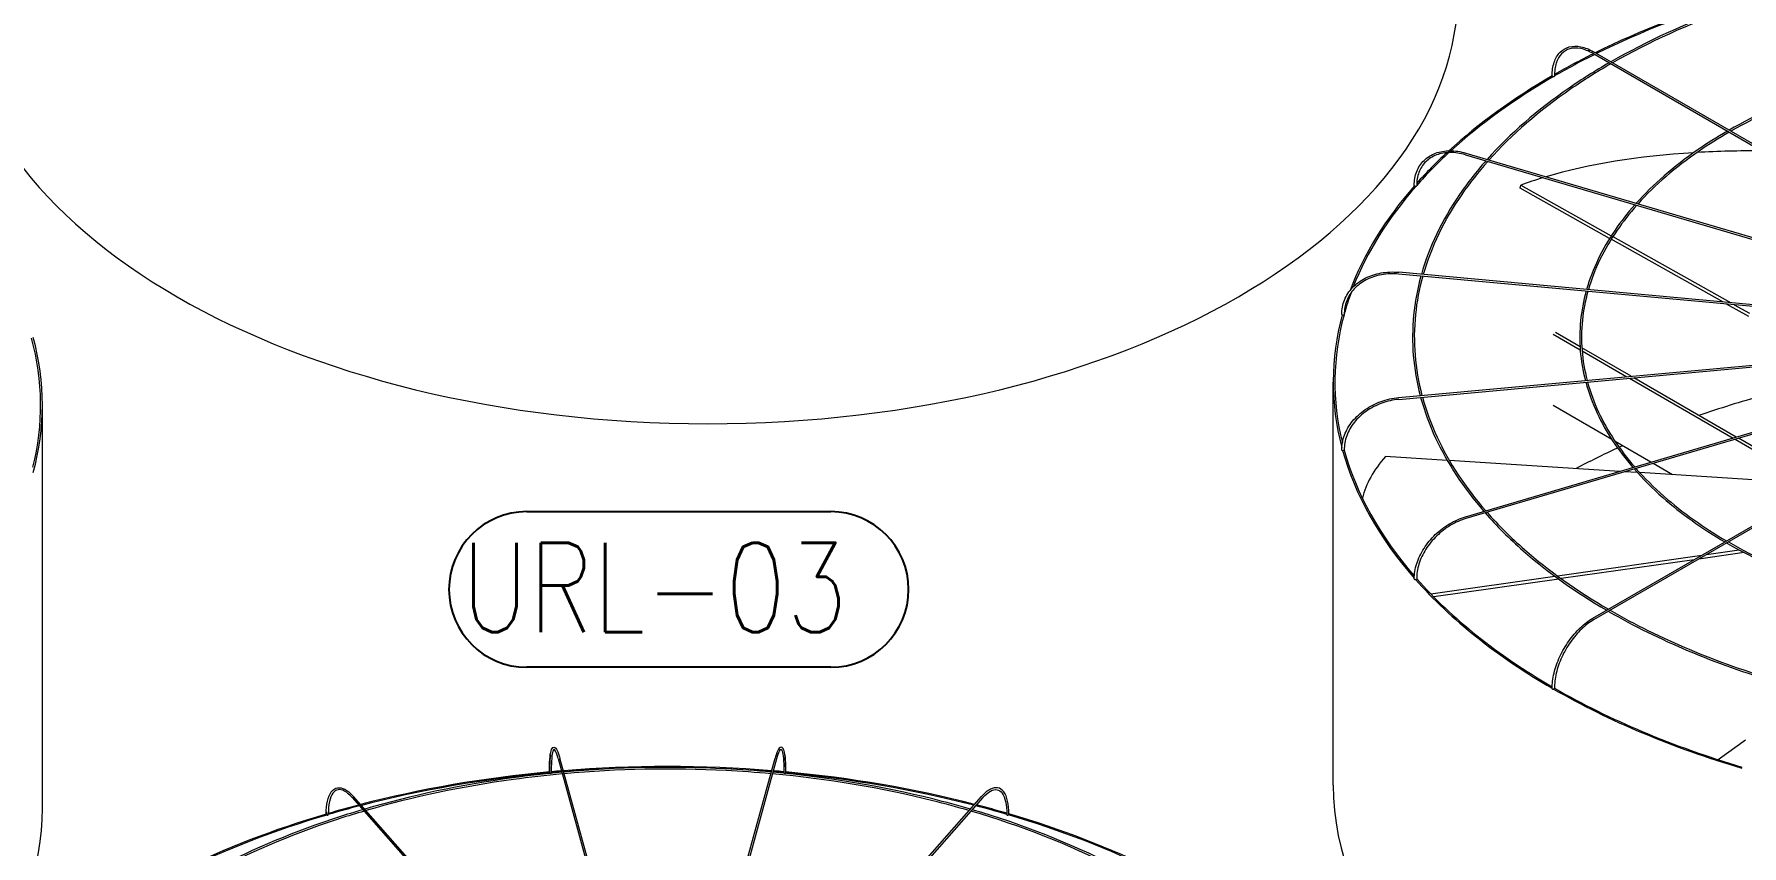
# Model space of a CAD drawing. Header units: millimetres. Extents: x -312439 to 477422, y -331570 to 212570.
# Drawn here: x 361881 to 364267, y 104805 to 105939 of the extents above; entities that cross this region are included whole.
import ezdxf

# ---------------------------------------------------------------- set-up
doc = ezdxf.new("R2010")
doc.units = ezdxf.units.MM
doc.layers.add('ARCONDTEXTO', color=4, linetype='Continuous')
doc.styles.add('ROMANS', font='romans.shx', dxfattribs={"height": 187.5})

msp = doc.modelspace()

# ---------------------------------------------------------------- linework, layer by layer
at = {"color": 3, "linetype": 'Continuous', "lineweight": 0, "extrusion": (-1.11022e-16, 0.816497, 0.57735)}
for p, q in [((364058.939, 105911.798), (364666.99, 105560.74)), ((364669.355, 105562.203), (364060.164, 105913.92)), ((363881.052, 105770.114), (364648.678, 105544.298)), ((363881.743, 105772.464), (364650.313, 105546.37)), ((363957.303, 105723.562), (363958.538, 105727.849)), ((364082.536, 105653.371), (363957.303, 105723.562)), ((363958.538, 105727.849), (364084.862, 105657.047)), ((364240.807, 105564.663), (364084.675, 105652.172)), ((364087.003, 105655.847), (364251.424, 105563.692)), ((364640.48, 105525.655), (363787.626, 105603.643)), ((364640.937, 105528.073), (363787.849, 105606.083)), ((364277.162, 105544.287), (364246.051, 105561.723)), ((364256.668, 105560.752), (364278.055, 105548.766)), ((363787.626, 105431.092), (364641.283, 105509.153)), ((363787.849, 105428.653), (364642.007, 105506.76)), ((364003.406, 105519.874), (364041.466, 105497.9)), ((364041.194, 105502.057), (364006.87, 105521.874)), ((363881.052, 105264.621), (364651.233, 105491.189)), ((364653.071, 105489.177), (363881.743, 105262.272)), ((364112.633, 105460.812), (364043.736, 105500.589)), ((364044.038, 105496.415), (364106.652, 105460.265)), ((364058.939, 105122.937), (364670.276, 105475.893)), ((364672.753, 105474.494), (364060.164, 105120.816)), ((364110.33, 105458.141), (364254.987, 105374.624)), ((364259.576, 105375.974), (364116.31, 105458.688)), ((363696.227, 104889.896), (363696.227, 105452.785)), ((361892.375, 104857.749), (361892.375, 105420.637)), ((364085.662, 105372.383), (364003.406, 105419.874)), ((364140.245, 105340.869), (364090.4, 105369.648)), ((364257.916, 105372.932), (364365.264, 105310.955)), ((364373.053, 105310.458), (364262.506, 105374.282)), ((363855.572, 105343.464), (363769.41, 105348.96)), ((364096.77, 105328.08), (363858.515, 105343.277)), ((364170.548, 105323.374), (364143.175, 105339.178)), ((364121.148, 105326.525), (364103.903, 105327.625)), ((364382.672, 105309.844), (364124.668, 105326.301)), ((364217.746, 105211.796), (364263.582, 105218.312)), ((364009.473, 105182.186), (364211.247, 105210.872)), ((364200.491, 105204.662), (364014.858, 105178.271)), ((364270.506, 105214.616), (364206.99, 105205.586)), ((363832.637, 105157.046), (364006.011, 105181.694)), ((364011.364, 105177.774), (363836.668, 105152.938)), ((364272.607, 104952.599), (364234.369, 104925.514)), ((362613.3, 104927.159), (362747.656, 104437.402)), ((362750.131, 104437.639), (362615.663, 104927.808)), ((362781.925, 104437.639), (362916.393, 104927.808)), ((362784.4, 104437.402), (362918.755, 104927.159)), ((362325.305, 104872.598), (362715.255, 104430.741)), ((362717.819, 104431.537), (362327.142, 104874.219)), ((362814.237, 104431.537), (363204.914, 104874.219)), ((363206.75, 104872.598), (362816.801, 104430.741))]:
    msp.add_line(p, q, dxfattribs=at)
at = {"color": 1}
for points in [[(362569.315, 105271.906), (362994.198, 105271.906)], [(362994.198, 105054.5), (362569.315, 105054.5)]]:
    msp.add_lwpolyline(points, dxfattribs=at)
for centre, start, end in [((362569.315, 105163.203), 90, 270), ((362994.198, 105163.203), 270, 90)]:
    msp.add_arc(centre, 108.703, start, end, dxfattribs=at)
at = {"color": 3, "linetype": 'Continuous', "lineweight": 0}
for centre, major_axis, ratio, start_param, end_param in [((362822.142, 106000.056), (-1048.768, 0), 0.57735027, 0, 3.14159265), ((364744.995, 105452.785), (-1048.768, 0), 0.57735027, 5.18510484, 5.42093263), ((364744.995, 105452.785), (-1046.319, 0), 0.57735027, 5.18527527, 5.42075236), ((364744.995, 105452.785), (-1046.319, 0), 0.57735027, 5.42407254, 5.49730565), ((364744.995, 105452.785), (-1048.768, 0), 0.57735027, 5.42424502, 5.49496708), ((364744.995, 105452.785), (-1048.768, 0), 0.57735027, 5.49938311, 5.72060344), ((364744.995, 105452.785), (-1046.319, 0), 0.57735027, 5.49937067, 5.71908805), ((364003.404, 105880.443), (1.225, 0), 0.57735027, 3.14159265, 4.45055499), ((364004.27, 105879.943), (1.225, 0.016), 0.56830663, 3.91933875, 5.49013508), ((364004.27, 105879.943), (1.225, 0.016), 0.56830663, 5.49013508, 6.28318531), ((364744.995, 105452.785), (-1046.319, 0), 0.57735027, 5.72402786, 5.81143896), ((364744.995, 105452.785), (-1048.768, 0), 0.57735027, 5.72583618, 5.80677108), ((364746.231, 105286.36), (-971.388, 279.904), 0.41303809, 5.42335715, 5.70815224), ((364746.231, 105286.36), (-971.388, 279.904), 0.41303809, 5.31032739, 5.41762277), ((364744.995, 105452.785), (-1048.768, 0), 0.57735027, 5.81359811, 6.07011802), ((364744.995, 105452.785), (-1046.319, 0), 0.57735027, 5.81336511, 6.06128621), ((363810.649, 105727.269), (1.225, 0), 0.57735027, 3.14159265, 4.76471425), ((363811.74, 105726.948), (1.225, 0.021), 0.57151893, 4.23145457, 5.8022509), ((363811.74, 105726.948), (1.225, 0.021), 0.57151893, 5.8022509, 6.28318531), ((364746.231, 105286.36), (-971.388, 279.904), 0.41303809, 5.71506764, 5.76687966), ((364744.995, 105452.785), (-1046.319, 0), 0.57735027, 6.07532621, 6.12502314), ((364744.995, 105452.785), (-1048.768, 0), 0.57735027, 6.12772105, 6.43448057), ((364744.995, 105452.785), (-1046.319, 0), 0.57735027, 6.1272654, 6.42392093), ((363709.311, 105547.202), (1.225, 0), 0.57735027, 3.14159265, 5.07887352), ((363710.521, 105547.091), (1.225, 0.023), 0.57529521, 4.54449158, 6.11528791), ((363710.521, 105547.091), (1.225, 0.023), 0.57529521, 6.11528791, 6.28318531), ((360843.607, 105420.637), (-1046.319, 0), 0.57735027, 2.9973499, 3.29716571), ((360843.607, 105420.637), (-1048.768, 0), 0.57735027, 2.98561554, 3.29783032), ((364744.995, 104887.896), (1046.319, 0), 0.57735027, 2.01409491, 2.11046953), ((364744.995, 104887.896), (1046.319, 0), 0.57735027, 2.24276735, 2.31574628), ((364744.995, 104887.896), (1046.319, 0), 0.57735027, 2.23436866, 2.24000128), ((363709.311, 105357.868), (1.225, 0), 0.57735027, 3.14159265, 5.39303278), ((364744.995, 105452.785), (-1048.768, 0), 0.57735027, 0.1585854, 0.46892864), ((363710.521, 105357.979), (1.225, 0.023), 0.57926583, 4.8585762, 6.28318531), ((364744.995, 105452.785), (-1046.319, 0), 0.57735027, 0.15790655, 0.46457773), ((364744.9, 105286.74), (-1010.701, -20.593), 0.30331876, 6.01219977, 6.20271663), ((363810.649, 105177.801), (1.225, 0), 0.57735027, 3.14159265, 5.70719205), ((364744.995, 105452.785), (-1048.768, 0), 0.57735027, 0.4725868, 0.78374969), ((363811.74, 105178.122), (1.225, 0.021), 0.58304212, 5.17373692, 6.28318531), ((364744.995, 105452.785), (-1046.319, 0), 0.57735027, 0.47175253, 0.78145685), ((364003.404, 105024.627), (1.225, 0), 0.57735027, 3.14159265, 6.02135132), ((364744.995, 105452.785), (-1048.768, 0), 0.57735027, 0.78656596, 1.09808088), ((364004.27, 105025.127), (1.225, 0.017), 0.58625442, 5.48989346, 6.28318531), ((364744.995, 105452.785), (-1046.319, 0), 0.57735027, 0.78587838, 1.09689941), ((362766.461, 104310.477), (-1048.768, 0), 0.57735027, 4.87097639, 5.13416564), ((362602.06, 104907.93), (1.225, 0), 0.57735027, 3.14159265, 3.70729107), ((362602.252, 104907.232), (1.225, 0.004), 0.56474576, 3.29698969, 4.86778602), ((362602.252, 104907.232), (1.225, 0.004), 0.56474576, 4.86778602, 6.28318531), ((362766.461, 104310.477), (-1048.768, 0), 0.57735027, 4.85438672, 4.86842813), ((362766.461, 104310.477), (-1046.319, 0), 0.57735027, 4.85435141, 4.86879705), ((362766.461, 104310.477), (-1048.768, 0), 0.57735027, 4.57359934, 4.85199434), ((362766.461, 104310.477), (-1046.319, 0), 0.57735027, 4.79833842, 4.85195343), ((362766.461, 104310.477), (-1046.319, 0), 0.57735027, 4.57364216, 4.63432464), ((362766.461, 104310.477), (-1046.319, 0), 0.57735027, 4.55682048, 4.57124415), ((362766.461, 104310.477), (-1048.768, 0), 0.57735027, 4.55718579, 4.57120693), ((362929.804, 104907.232), (1.225, -0.004), 0.56474576, 3.14159265, 4.55699194), ((362929.804, 104907.232), (1.225, -0.004), 0.56474576, 4.55699194, 6.12778827), ((362766.461, 104310.477), (-1046.319, 0), 0.57735027, 4.2914666, 4.55448885), ((362929.996, 104907.93), (1.225, 0), 0.57735027, 5.71748689, 6.28318531), ((362766.461, 104310.477), (-1048.768, 0), 0.57735027, 4.29134899, 4.55463788), ((362766.461, 104310.477), (-1046.319, 0), 0.57735027, 4.87108521, 5.13404975), ((364744.995, 104889.896), (-1048.768, 0), 0.57735027, 0, 1.83779071), ((362766.461, 104310.477), (-1048.768, 0), 0.57735027, 5.13694439, 5.18189128), ((362766.461, 104310.477), (-1046.319, 0), 0.57735027, 5.13683502, 5.18307763), ((362766.461, 104310.477), (-1046.319, 0), 0.57735027, 4.24262693, 4.28868124), ((362766.461, 104310.477), (-1048.768, 0), 0.57735027, 4.24381435, 4.28857014), ((360843.607, 104857.749), (-1048.768, 0), 0.57735027, 0, 3.14159265), ((362766.461, 104310.477), (-1048.768, 0), 0.57735027, 5.18510484, 5.42093263), ((362766.461, 104310.477), (-1046.319, 0), 0.57735027, 5.18527527, 5.42075236), ((362290.175, 104849.423), (1.225, 0), 0.57735027, 3.14159265, 4.134446), ((362290.731, 104848.793), (1.225, 0.01), 0.56597275, 3.60793822, 5.17873454), ((362290.731, 104848.793), (1.225, 0.01), 0.56597275, 5.17873454, 6.28318531), ((363241.325, 104848.793), (1.225, -0.01), 0.56597275, 3.14159265, 4.24604342), ((363241.325, 104848.793), (1.225, -0.01), 0.56597275, 4.24604342, 5.81683974), ((362766.461, 104310.477), (-1046.319, 0), 0.57735027, 4.00461262, 4.24016109), ((363241.881, 104849.423), (1.225, 0), 0.57735027, 5.29033196, 6.28318531), ((362766.461, 104310.477), (-1048.768, 0), 0.57735027, 4.00443097, 4.24060103)]:
    msp.add_ellipse(centre, major_axis=major_axis, ratio=ratio, start_param=start_param, end_param=end_param, dxfattribs=at)
for points, knots in [([(364318.742, 105998.02), (364295.925, 105991.298), (364273.585, 105984.037), (364191.194, 105954.624), (364134.879, 105928.98), (364084.301, 105899.984)], [4.398772282, 4.398772282, 4.398772282, 4.398772282, 4.480777933, 4.480777933, 4.708868502, 4.708868502, 4.708868502, 4.708868502]), ([(364320.531, 105995.993), (364297.81, 105989.321), (364275.562, 105982.114), (364193.405, 105952.887), (364137.22, 105927.39), (364086.756, 105898.567)], [4.39745622, 4.39745622, 4.39745622, 4.39745622, 4.479217897, 4.479217897, 4.707006068, 4.707006068, 4.707006068, 4.707006068]), ([(364002.18, 105880.443), (364002.18, 105887.343), (364003.124, 105893.724), (364006.858, 105904.838), (364009.651, 105909.572), (364016.845, 105916.852), (364021.239, 105919.396), (364031.109, 105922.002), (364036.575, 105922.069), (364048.033, 105919.794), (364054.029, 105917.442), (364060.058, 105913.981), (364060.111, 105913.95), (364060.164, 105913.92)], [3.14159265, 3.14159265, 3.14159265, 3.14159265, 3.45575192, 3.45575192, 3.76991118, 3.76991118, 4.08269654, 4.08269654, 4.39544819, 4.39544819, 4.70960746, 4.70960746, 4.71238898, 4.71238898, 4.71238898, 4.71238898]), ([(364058.939, 105911.798), (364053.189, 105915.118), (364047.464, 105917.36), (364036.666, 105919.5), (364031.6, 105919.4), (364022.597, 105916.946), (364018.651, 105914.597), (364012.16, 105907.824), (364009.618, 105903.39), (364006.238, 105892.802), (364005.406, 105886.652), (364005.495, 105879.959)], [1.57079633, 1.57079633, 1.57079633, 1.57079633, 1.88806437, 1.88806437, 2.20533241, 2.20533241, 2.52260045, 2.52260045, 2.83986849, 2.83986849, 3.15713653, 3.15713653, 3.15713653, 3.15713653]), ([(364081.847, 105898.572), (364062.313, 105887.29), (364043.641, 105875.508), (363981.557, 105832.675), (363943.079, 105799.229), (363911.409, 105763.737)], [4.712563603, 4.712563603, 4.712563603, 4.712563603, 4.800982872, 4.800982872, 5.022068239, 5.022068239, 5.022068239, 5.022068239]), ([(364084.298, 105897.157), (364064.807, 105885.942), (364046.177, 105874.231), (363984.135, 105831.598), (363945.668, 105798.293), (363914.01, 105762.972)], [4.710711416, 4.710711416, 4.710711416, 4.710711416, 4.799012884, 4.799012884, 5.020261931, 5.020261931, 5.020261931, 5.020261931]), ([(364424.86, 105877.776), (364407.707, 105872.722), (364390.912, 105867.261), (364329.35, 105845.271), (364287.341, 105826.161), (364249.574, 105804.564)], [4.398901247, 4.398901247, 4.398901247, 4.398901247, 4.481035777, 4.481035777, 4.70761983, 4.70761983, 4.70761983, 4.70761983]), ([(364426.649, 105875.749), (364409.591, 105870.745), (364392.889, 105865.338), (364331.562, 105843.533), (364289.684, 105824.571), (364252.031, 105803.145)], [4.397147207, 4.397147207, 4.397147207, 4.397147207, 4.478956818, 4.478956818, 4.705132161, 4.705132161, 4.705132161, 4.705132161]), ([(364247.119, 105803.153), (364232.395, 105794.649), (364218.324, 105785.768), (364171.965, 105753.763), (364143.299, 105728.88), (364119.648, 105702.478)], [4.712541759, 4.712541759, 4.712541759, 4.712541759, 4.801308866, 4.801308866, 5.020482203, 5.020482203, 5.020482203, 5.020482203]), ([(364249.57, 105801.738), (364234.89, 105793.302), (364220.86, 105784.491), (364174.545, 105752.686), (364145.89, 105727.943), (364122.253, 105701.712)], [4.710072273, 4.710072273, 4.710072273, 4.710072273, 4.798683598, 4.798683598, 5.018063384, 5.018063384, 5.018063384, 5.018063384]), ([(363809.424, 105727.269), (363809.424, 105734.198), (363810.622, 105740.797), (363815.324, 105752.674), (363818.828, 105757.948), (363827.79, 105766.616), (363833.244, 105770.006), (363845.528, 105774.571), (363852.355, 105775.746), (363866.707, 105775.797), (363874.231, 105774.674), (363881.743, 105772.464)], [4.71238898, 4.71238898, 4.71238898, 4.71238898, 5.02654825, 5.02654825, 5.34070751, 5.34070751, 5.65486678, 5.65486678, 5.96902604, 5.96902604, 6.28318531, 6.28318531, 6.28318531, 6.28318531]), ([(363881.052, 105770.114), (363873.789, 105772.25), (363866.541, 105773.318), (363852.804, 105773.225), (363846.319, 105772.066), (363834.751, 105767.666), (363829.669, 105764.428), (363821.371, 105756.196), (363818.155, 105751.201), (363813.894, 105739.91), (363812.852, 105733.613), (363812.965, 105726.968)], [0, 0, 0, 0, 0.31726804, 0.31726804, 0.63453608, 0.63453608, 0.95180412, 0.95180412, 1.26907216, 1.26907216, 1.5863402, 1.5863402, 1.5863402, 1.5863402]), ([(363909.612, 105761.712), (363896.124, 105746.44), (363883.891, 105730.795), (363848.335, 105678.886), (363830.383, 105641.38), (363819.534, 105603.185)], [5.026267439, 5.026267439, 5.026267439, 5.026267439, 5.121193451, 5.121193451, 5.33524268, 5.33524268, 5.33524268, 5.33524268]), ([(363912.207, 105760.949), (363898.821, 105745.859), (363886.672, 105730.407), (363850.986, 105678.671), (363832.92, 105641.148), (363822.016, 105602.958)], [5.024480731, 5.024480731, 5.024480731, 5.024480731, 5.118801023, 5.118801023, 5.334410373, 5.334410373, 5.334410373, 5.334410373]), ([(364117.848, 105700.454), (364107.652, 105688.915), (364098.41, 105677.092), (364071.88, 105638.316), (364058.504, 105610.455), (364050.347, 105582.079)], [5.026073872, 5.026073872, 5.026073872, 5.026073872, 5.121589201, 5.121589201, 5.333322518, 5.333322518, 5.333322518, 5.333322518]), ([(364120.444, 105699.691), (364110.35, 105688.334), (364101.191, 105676.703), (364074.533, 105638.1), (364061.044, 105610.223), (364052.831, 105581.852)], [5.023689806, 5.023689806, 5.023689806, 5.023689806, 5.118400985, 5.118400985, 5.332193335, 5.332193335, 5.332193335, 5.332193335]), ([(363708.086, 105547.202), (363708.086, 105554.146), (363709.418, 105560.976), (363714.613, 105573.719), (363718.475, 105579.629), (363728.332, 105589.943), (363734.325, 105594.346), (363747.843, 105601.229), (363755.366, 105603.708), (363771.211, 105606.515), (363779.531, 105606.843), (363787.849, 105606.083)], [4.71238898, 4.71238898, 4.71238898, 4.71238898, 5.02654825, 5.02654825, 5.34070751, 5.34070751, 5.65486678, 5.65486678, 5.96902604, 5.96902604, 6.28318531, 6.28318531, 6.28318531, 6.28318531]), ([(363787.626, 105603.643), (363779.564, 105604.38), (363771.508, 105604.051), (363756.215, 105601.298), (363748.982, 105598.876), (363736.058, 105592.193), (363730.371, 105587.936), (363721.097, 105578.021), (363717.51, 105572.367), (363712.772, 105560.216), (363711.621, 105553.72), (363711.745, 105547.114)], [0, 0, 0, 0, 0.31726804, 0.31726804, 0.63453608, 0.63453608, 0.95180412, 0.95180412, 1.26907216, 1.26907216, 1.5863402, 1.5863402, 1.5863402, 1.5863402]), ([(363818.862, 105600.787), (363813.864, 105582.685), (363810.457, 105564.434), (363804.973, 105508.654), (363808.049, 105470.954), (363817.816, 105433.853)], [5.339721085, 5.339721085, 5.339721085, 5.339721085, 5.441089183, 5.441089183, 5.648615479, 5.648615479, 5.648615479, 5.648615479]), ([(363821.341, 105600.56), (363816.423, 105582.839), (363813.042, 105564.979), (363807.362, 105509.36), (363810.409, 105471.426), (363820.289, 105434.079)], [5.338921526, 5.338921526, 5.338921526, 5.338921526, 5.438899176, 5.438899176, 5.64936187, 5.64936187, 5.64936187, 5.64936187]), ([(364049.671, 105579.681), (364045.876, 105565.975), (364043.294, 105552.154), (364039.223, 105510.478), (364041.462, 105482.5), (364048.606, 105454.957)], [5.339283406, 5.339283406, 5.339283406, 5.339283406, 5.441448905, 5.441448905, 5.646435094, 5.646435094, 5.646435094, 5.646435094]), ([(364052.15, 105579.454), (364048.435, 105566.129), (364045.88, 105552.698), (364041.614, 105511.184), (364043.823, 105482.971), (364051.079, 105455.183)], [5.33821232, 5.33821232, 5.33821232, 5.33821232, 5.438530423, 5.438530423, 5.647409525, 5.647409525, 5.647409525, 5.647409525]), ([(364049.242, 105452.555), (364053.155, 105438.06), (364058.424, 105423.69), (364077.239, 105383.276), (364094.022, 105357.747), (364115.021, 105333.449)], [5.652395762, 5.652395762, 5.652395762, 5.652395762, 5.760377777, 5.760377777, 5.960593901, 5.960593901, 5.960593901, 5.960593901]), ([(364051.718, 105452.782), (364055.554, 105438.669), (364060.689, 105424.67), (364079.368, 105384.428), (364096.316, 105358.699), (364117.604, 105334.209)], [5.653428737, 5.653428737, 5.653428737, 5.653428737, 5.759610075, 5.759610075, 5.96292207, 5.96292207, 5.96292207, 5.96292207]), ([(363708.086, 105357.868), (363708.086, 105364.813), (363709.417, 105371.868), (363714.592, 105385.508), (363718.435, 105392.089), (363728.244, 105404.147), (363734.208, 105409.622), (363747.677, 105418.943), (363755.179, 105422.788), (363770.996, 105428.483), (363779.308, 105430.331), (363787.626, 105431.092)], [4.71238898, 4.71238898, 4.71238898, 4.71238898, 5.02654825, 5.02654825, 5.34070751, 5.34070751, 5.65486678, 5.65486678, 5.96902604, 5.96902604, 6.28318531, 6.28318531, 6.28318531, 6.28318531]), ([(363787.849, 105428.653), (363779.787, 105427.916), (363771.724, 105426.112), (363756.402, 105420.552), (363749.146, 105416.796), (363736.173, 105407.716), (363730.458, 105402.393), (363721.135, 105390.722), (363717.529, 105384.377), (363712.773, 105371.306), (363711.621, 105364.584), (363711.745, 105358.002)], [0, 0, 0, 0, 0.31726804, 0.31726804, 0.63453608, 0.63453608, 0.95180412, 0.95180412, 1.26907216, 1.26907216, 1.5863402, 1.5863402, 1.5863402, 1.5863402]), ([(363818.457, 105431.452), (363823.65, 105412.302), (363830.622, 105393.316), (363855.78, 105339.258), (363878.442, 105304.894), (363906.843, 105272.208)], [5.653093793, 5.653093793, 5.653093793, 5.653093793, 5.7602846, 5.7602846, 5.96276906, 5.96276906, 5.96276906, 5.96276906]), ([(363820.934, 105431.678), (363826.05, 105412.91), (363832.888, 105394.296), (363857.908, 105340.41), (363880.736, 105305.846), (363909.428, 105272.969)], [5.653873117, 5.653873117, 5.653873117, 5.653873117, 5.75970856, 5.75970856, 5.964525032, 5.964525032, 5.964525032, 5.964525032]), ([(364116.79, 105331.416), (364128.848, 105317.657), (364142.258, 105304.298), (364182.242, 105269.224), (364211.319, 105248.471), (364243.61, 105229.557)], [5.966185363, 5.966185363, 5.966185363, 5.966185363, 6.079886296, 6.079886296, 6.275955277, 6.275955277, 6.275955277, 6.275955277]), ([(364119.381, 105332.178), (364131.193, 105318.779), (364144.304, 105305.756), (364184.106, 105270.858), (364213.436, 105249.979), (364246.052, 105230.967)], [5.968548703, 5.968548703, 5.968548703, 5.968548703, 6.080105077, 6.080105077, 6.278398486, 6.278398486, 6.278398486, 6.278398486]), ([(363908.617, 105270.177), (363924.591, 105251.984), (363942.344, 105234.316), (363995.78, 105187.444), (364034.919, 105159.564), (364078.414, 105134.181)], [5.966968174, 5.966968174, 5.966968174, 5.966968174, 6.07991547, 6.07991547, 6.277817313, 6.277817313, 6.277817313, 6.277817313]), ([(363911.209, 105270.939), (363926.937, 105253.106), (363944.389, 105235.774), (363997.644, 105189.079), (364037.036, 105161.072), (364080.858, 105135.592)], [5.968743918, 5.968743918, 5.968743918, 5.968743918, 6.080079672, 6.080079672, 6.279655045, 6.279655045, 6.279655045, 6.279655045]), ([(363809.424, 105177.801), (363809.424, 105184.73), (363810.621, 105191.989), (363815.27, 105206.469), (363818.722, 105213.689), (363827.539, 105227.403), (363832.903, 105233.896), (363845.026, 105245.533), (363851.782, 105250.676), (363866.04, 105259.116), (363873.54, 105262.411), (363881.052, 105264.621)], [4.71238898, 4.71238898, 4.71238898, 4.71238898, 5.02654825, 5.02654825, 5.34070751, 5.34070751, 5.65486678, 5.65486678, 5.96902604, 5.96902604, 6.28318531, 6.28318531, 6.28318531, 6.28318531]), ([(363881.743, 105262.272), (363874.481, 105260.135), (363867.207, 105256.93), (363853.374, 105248.698), (363846.817, 105243.673), (363835.086, 105232.309), (363829.913, 105225.972), (363821.471, 105212.629), (363818.204, 105205.627), (363813.894, 105191.669), (363812.852, 105184.717), (363812.965, 105178.143)], [6.28318531, 6.28318531, 6.28318531, 6.28318531, 6.60045335, 6.60045335, 6.91772139, 6.91772139, 7.23498943, 7.23498943, 7.55225747, 7.55225747, 7.86952551, 7.86952551, 7.86952551, 7.86952551]), ([(364002.18, 105024.627), (364002.18, 105031.527), (364003.125, 105038.947), (364006.799, 105054.126), (364009.528, 105061.883), (364016.503, 105076.995), (364020.748, 105084.348), (364030.349, 105097.945), (364035.702, 105104.187), (364047.01, 105114.958), (364052.963, 105119.487), (364058.939, 105122.937)], [0, 0, 0, 0, 0.31415927, 0.31415927, 0.62831853, 0.62831853, 0.9424778, 0.9424778, 1.25663706, 1.25663706, 1.57079633, 1.57079633, 1.57079633, 1.57079633]), ([(364060.164, 105120.816), (364054.414, 105117.496), (364048.642, 105113.1), (364037.657, 105102.593), (364032.445, 105096.483), (364023.114, 105083.165), (364018.997, 105075.96), (364012.275, 105061.184), (364009.672, 105053.615), (364006.236, 105038.886), (364005.406, 105031.728), (364005.495, 105025.144)], [4.71238898, 4.71238898, 4.71238898, 4.71238898, 5.02965702, 5.02965702, 5.34692506, 5.34692506, 5.6641931, 5.6641931, 5.98146114, 5.98146114, 6.29872918, 6.29872918, 6.29872918, 6.29872918]), ([(362600.835, 104907.93), (362600.835, 104914.744), (362601.042, 104920.81), (362601.853, 104930.883), (362602.45, 104934.88), (362604.057, 104940.567), (362604.96, 104942.628), (362608.1, 104943.089), (362609.093, 104942.499), (362611.298, 104940.157), (362612.527, 104937.539), (362614.446, 104932.014), (362615.055, 104930.023), (362615.663, 104927.808)], [4.71238898, 4.71238898, 4.71238898, 4.71238898, 5.02654825, 5.02654825, 5.34070751, 5.34070751, 5.65486678, 5.65486678, 5.82360284, 5.82360284, 6.1377621, 6.1377621, 6.28318531, 6.28318531, 6.28318531, 6.28318531]), ([(362602.363, 104932.471), (362602.326, 104932.228), (362602.29, 104931.981), (362601.683, 104927.634), (362601.306, 104922.421), (362601.053, 104913.472), (362601.018, 104910.431), (362601.027, 104907.23)], [1.101311746, 1.101311746, 1.101311746, 1.101311746, 1.120767624, 1.120767624, 1.438035664, 1.438035664, 1.586302602, 1.586302602, 1.586302602, 1.586302602]), ([(362613.3, 104927.159), (362612.028, 104931.8), (362610.751, 104935.365), (362608.526, 104939.688), (362607.529, 104940.287), (362607.423, 104940.287), (362606.604, 104939.692), (362605.195, 104935.034), (362604.618, 104931.635), (362603.776, 104922.661), (362603.527, 104916.942), (362603.475, 104909.39), (362603.473, 104908.322), (362603.476, 104907.235)], [6.28318531, 6.28318531, 6.28318531, 6.28318531, 6.59845219, 6.59845219, 6.89265788, 6.89265788, 7.20992592, 7.20992592, 7.50402257, 7.50402257, 7.81881569, 7.81881569, 7.86952551, 7.86952551, 7.86952551, 7.86952551]), ([(362931.22, 104907.93), (362931.22, 104914.744), (362931.014, 104920.81), (362930.203, 104930.883), (362929.605, 104934.88), (362927.998, 104940.567), (362927.096, 104942.628), (362923.956, 104943.089), (362922.963, 104942.499), (362920.758, 104940.157), (362919.528, 104937.539), (362917.61, 104932.014), (362917.001, 104930.023), (362916.393, 104927.808)], [4.71238898, 4.71238898, 4.71238898, 4.71238898, 5.02654825, 5.02654825, 5.34070751, 5.34070751, 5.65486678, 5.65486678, 5.82360284, 5.82360284, 6.1377621, 6.1377621, 6.28318531, 6.28318531, 6.28318531, 6.28318531]), ([(362918.755, 104927.159), (362920.028, 104931.8), (362921.305, 104935.365), (362923.53, 104939.688), (362924.526, 104940.287), (362924.633, 104940.287), (362925.452, 104939.692), (362926.861, 104935.034), (362927.438, 104931.635), (362928.28, 104922.661), (362928.528, 104916.942), (362928.58, 104909.39), (362928.582, 104908.322), (362928.579, 104907.235)], [6.28318531, 6.28318531, 6.28318531, 6.28318531, 6.59845219, 6.59845219, 6.89265788, 6.89265788, 7.20992592, 7.20992592, 7.50402257, 7.50402257, 7.81881569, 7.81881569, 7.86952551, 7.86952551, 7.86952551, 7.86952551]), ([(362929.693, 104932.471), (362929.73, 104932.228), (362929.765, 104931.981), (362930.373, 104927.634), (362930.75, 104922.421), (362931.002, 104913.472), (362931.038, 104910.431), (362931.029, 104907.23)], [1.101311746, 1.101311746, 1.101311746, 1.101311746, 1.120767624, 1.120767624, 1.438035664, 1.438035664, 1.586302602, 1.586302602, 1.586302602, 1.586302602]), ([(362618.539, 104908.063), (362595.242, 104905.919), (362572.085, 104903.266), (362477.717, 104890.301), (362408.307, 104875.621), (362342.802, 104856.474)], [4.085069591, 4.085069591, 4.085069591, 4.085069591, 4.160608173, 4.160608173, 4.395665913, 4.395665913, 4.395665913, 4.395665913]), ([(362911.038, 104908.289), (362889.793, 104910.211), (362868.434, 104911.71), (362771.733, 104916.554), (362695.668, 104915.041), (362621.017, 104908.289)], [3.771589677, 3.771589677, 3.771589677, 3.771589677, 3.840445898, 3.840445898, 4.082391957, 4.082391957, 4.082391957, 4.082391957]), ([(362910.38, 104905.889), (362889.588, 104907.764), (362868.687, 104909.233), (362772.435, 104914.105), (362696.346, 104912.622), (362621.676, 104905.889)], [3.7720633, 3.7720633, 3.7720633, 3.7720633, 3.839550132, 3.839550132, 4.081918334, 4.081918334, 4.081918334, 4.081918334]), ([(363189.253, 104856.474), (363171.991, 104861.52), (363154.459, 104866.257), (363065.361, 104888.415), (362990.204, 104901.005), (362913.516, 104908.063)], [3.458315721, 3.458315721, 3.458315721, 3.458315721, 3.520259366, 3.520259366, 3.768912043, 3.768912043, 3.768912043, 3.768912043]), ([(362288.95, 104849.423), (362288.95, 104856.283), (362289.552, 104862.478), (362291.938, 104872.98), (362293.716, 104877.292), (362298.439, 104883.631), (362301.434, 104885.654), (362307.994, 104886.792), (362311.432, 104886.099), (362318.684, 104882.418), (362322.542, 104879.275), (362326.638, 104874.785), (362326.89, 104874.504), (362327.142, 104874.219)], [4.71238898, 4.71238898, 4.71238898, 4.71238898, 5.02654825, 5.02654825, 5.34070751, 5.34070751, 5.65486678, 5.65486678, 5.94845155, 5.94845155, 6.26261081, 6.26261081, 6.28318531, 6.28318531, 6.28318531, 6.28318531]), ([(362325.305, 104872.598), (362321.649, 104876.741), (362318.017, 104879.803), (362311.286, 104883.491), (362308.223, 104884.116), (362302.858, 104883.176), (362300.47, 104881.6), (362296.362, 104876.007), (362294.696, 104871.988), (362292.488, 104861.977), (362291.928, 104856.014), (362291.953, 104849.188), (362291.954, 104848.996), (362291.956, 104848.803)], [0, 0, 0, 0, 0.31464476, 0.31464476, 0.6289116, 0.6289116, 0.94617964, 0.94617964, 1.26344768, 1.26344768, 1.5772832, 1.5772832, 1.5863402, 1.5863402, 1.5863402, 1.5863402]), ([(362619.197, 104905.664), (362596.166, 104903.55), (362573.272, 104900.94), (362479.286, 104888.097), (362409.99, 104873.498), (362344.593, 104854.445)], [4.084600117, 4.084600117, 4.084600117, 4.084600117, 4.159387709, 4.159387709, 4.39434399, 4.39434399, 4.39434399, 4.39434399]), ([(363187.463, 104854.445), (363170.735, 104859.318), (363153.753, 104863.902), (363065.078, 104885.987), (362989.738, 104898.609), (362912.858, 104905.664)], [3.459637643, 3.459637643, 3.459637643, 3.459637643, 3.519736913, 3.519736913, 3.769381517, 3.769381517, 3.769381517, 3.769381517]), ([(363243.105, 104849.423), (363243.105, 104856.283), (363242.503, 104862.478), (363240.118, 104872.98), (363238.339, 104877.292), (363233.617, 104883.631), (363230.621, 104885.654), (363224.061, 104886.792), (363220.624, 104886.099), (363213.372, 104882.418), (363209.514, 104879.275), (363205.417, 104874.785), (363205.165, 104874.504), (363204.914, 104874.219)], [4.71238898, 4.71238898, 4.71238898, 4.71238898, 5.02654825, 5.02654825, 5.34070751, 5.34070751, 5.65486678, 5.65486678, 5.94845155, 5.94845155, 6.26261081, 6.26261081, 6.28318531, 6.28318531, 6.28318531, 6.28318531]), ([(363206.75, 104872.598), (363210.406, 104876.741), (363214.038, 104879.803), (363220.77, 104883.491), (363223.832, 104884.116), (363229.198, 104883.176), (363231.586, 104881.6), (363235.694, 104876.007), (363237.359, 104871.988), (363239.568, 104861.977), (363240.127, 104856.014), (363240.103, 104849.188), (363240.102, 104848.996), (363240.1, 104848.803)], [6.28318531, 6.28318531, 6.28318531, 6.28318531, 6.59783007, 6.59783007, 6.91209691, 6.91209691, 7.22936495, 7.22936495, 7.54663299, 7.54663299, 7.86046851, 7.86046851, 7.86952551, 7.86952551, 7.86952551, 7.86952551]), ([(362340.207, 104855.712), (362317.391, 104848.991), (362295.05, 104841.729), (362212.66, 104812.316), (362156.344, 104786.673), (362105.766, 104757.677)], [4.398772282, 4.398772282, 4.398772282, 4.398772282, 4.480777933, 4.480777933, 4.708868502, 4.708868502, 4.708868502, 4.708868502]), ([(362341.996, 104853.685), (362319.275, 104847.014), (362297.027, 104839.806), (362214.871, 104810.579), (362158.686, 104785.083), (362108.221, 104756.259)], [4.39745622, 4.39745622, 4.39745622, 4.39745622, 4.479217897, 4.479217897, 4.707006068, 4.707006068, 4.707006068, 4.707006068]), ([(362289.543, 104852.84), (362289.521, 104852.024), (362289.508, 104851.196), (362289.501, 104849.839), (362289.502, 104849.316), (362289.506, 104848.789)], [7.8059806913, 7.8059806913, 7.8059806913, 7.8059806913, 7.8451401512, 7.8451401512, 7.8694167814, 7.8694167814, 7.8694167814, 7.8694167814]), ([(363423.834, 104756.259), (363412.096, 104762.964), (363400.05, 104769.489), (363327.968, 104806.51), (363261.359, 104832.751), (363190.059, 104853.685)], [3.146975566, 3.146975566, 3.146975566, 3.146975566, 3.199958928, 3.199958928, 3.456525414, 3.456525414, 3.456525414, 3.456525414]), ([(363426.289, 104757.677), (363414.11, 104764.659), (363401.599, 104771.448), (363329.201, 104808.626), (363262.846, 104834.798), (363191.848, 104855.712)], [3.145113132, 3.145113132, 3.145113132, 3.145113132, 3.200037836, 3.200037836, 3.455209352, 3.455209352, 3.455209352, 3.455209352]), ([(363242.512, 104852.84), (363242.535, 104852.024), (363242.548, 104851.196), (363242.555, 104849.839), (363242.554, 104849.316), (363242.549, 104848.789)], [7.8059806913, 7.8059806913, 7.8059806913, 7.8059806913, 7.8451401512, 7.8451401512, 7.8694167814, 7.8694167814, 7.8694167814, 7.8694167814])]:
    msp.add_open_spline(points, degree=3, knots=knots, dxfattribs=at)
for points in [[(364246.048, 105228.136), (364246.43, 105227.914), (364246.812, 105227.693), (364247.195, 105227.472)], [(364247.195, 105227.472), (364298.446, 105197.882), (364357.645, 105172.916), (364422.014, 105153.735)], [(364248.496, 105229.549), (364299.828, 105199.922), (364359.206, 105174.925), (364423.801, 105155.759)], [(364080.855, 105132.762), (364081.224, 105132.548), (364081.593, 105132.334), (364081.963, 105132.121)], [(364081.963, 105132.121), (364150.525, 105092.536), (364229.776, 105059.16), (364315.96, 105033.563)], [(364083.304, 105134.175), (364151.938, 105094.563), (364231.353, 105061.165), (364317.747, 105035.588)]]:
    msp.add_open_spline(points, degree=3, dxfattribs=at)

# ---------------------------------------------------------------- texts
at = {"layer": 'ARCONDTEXTO', "color": 3, "linetype": 'Continuous', "lineweight": -3, "style": 'ROMANS', "width": 0.8}
msp.add_text('URL-03', height=125, dxfattribs=at).set_placement((362477.566, 105103.48))

doc.saveas('drawing.dxf')
